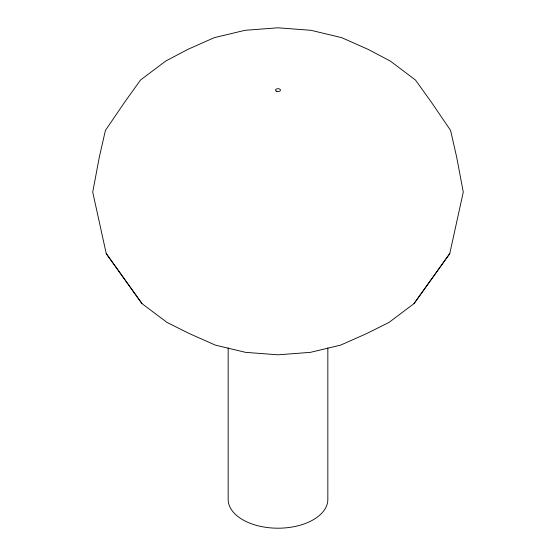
<?xml version="1.0" encoding="UTF-8"?>
<svg xmlns="http://www.w3.org/2000/svg" width="556" height="556" viewBox="0 0 556 556"><rect width="100%" height="100%" fill="white"/><g stroke="black" fill="none" stroke-linecap="round" stroke-linejoin="round"><path stroke-width="0.83" d="M449.755 253.605L463.28 192.091L456.671 157.119L450.582 130.417L431.268 102.061L415.422 79.967L390.201 60.993L368.086 49.345L341.704 37.655L310.978 30.309L278 27.8L245.022 30.309L214.296 37.655L187.914 49.345L165.799 60.993L140.578 79.967L124.732 102.061L105.418 130.417L99.329 157.119L92.72 192.091L106.245 253.605L141.982 303.611L166.939 322.39L189.471 333.642L215.401 345.13L245.599 352.351L278 354.811L310.401 352.351L340.599 345.13L366.529 333.642L389.061 322.39L414.018 303.611L449.755 253.605L414.018 303.611M106.245 253.605L141.982 303.611M327.838 347.903L327.838 499.427A49.838 28.773 0 0 1 278 528.2A49.838 28.773 0 0 1 228.162 499.427L228.162 347.903M276.249 91.135A2.474 1.432 0 0 0 280.391 90.496A2.474 1.432 0 0 0 277.361 88.745A2.474 1.432 0 0 0 276.249 91.135"/></g></svg>
